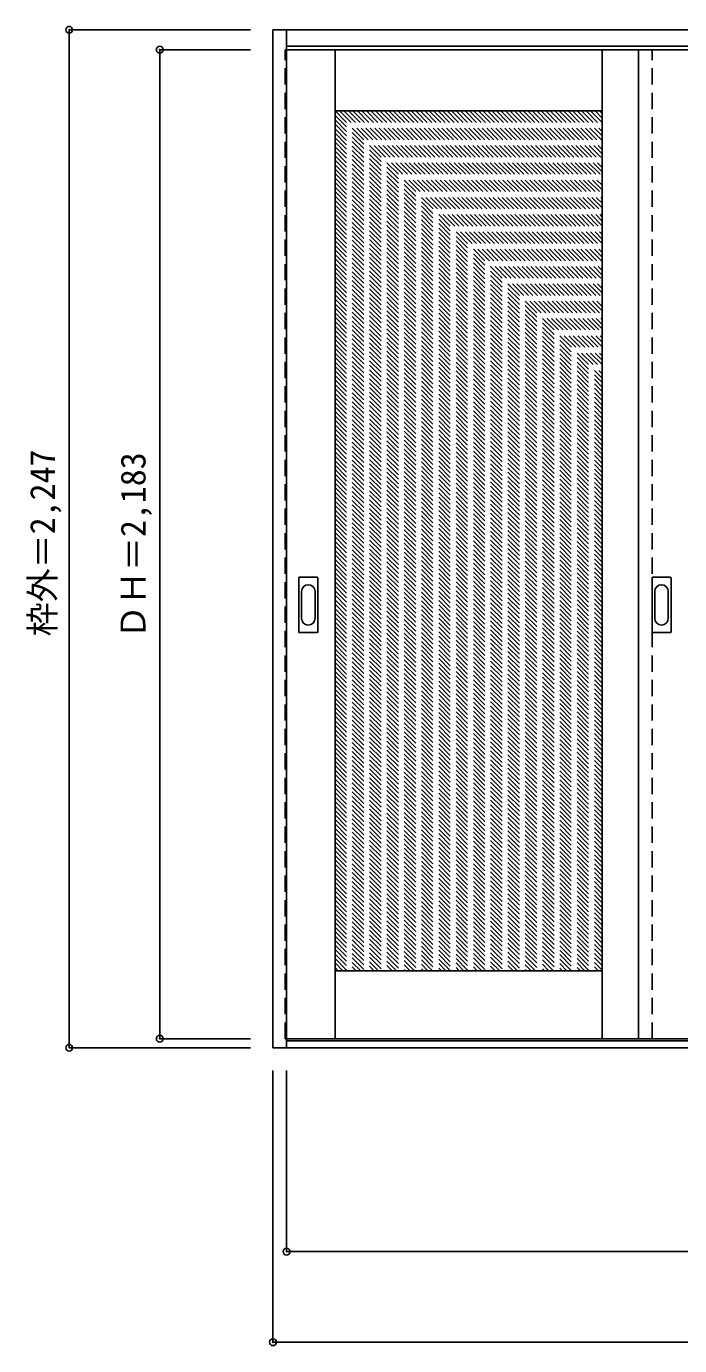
# Model space of a CAD drawing. Units: millimetres, scale not verified. Extents: x -1736 to 1240, y -1739 to 1173.
# Drawn here: x -1736 to -293, y -1739 to 1173 of the extents above; entities that cross this region are included whole.
import ezdxf
from ezdxf.enums import TextEntityAlignment as Align

# ---------------------------------------------------------------- set-up
doc = ezdxf.new("R2010")
doc.units = ezdxf.units.MM
doc.header["$LTSCALE"] = 30
doc.header["$PDMODE"] = 32
doc.header["$PDSIZE"] = 15
doc.linetypes.add('DASHED1', pattern=[1.8, 1.2, -0.6])
doc.layers.add('0-0', color=4, linetype='DASHED1')
doc.layers.add('0-1_寸法', color=7, linetype='Continuous')
doc.styles.add('ＭＳ ゴシック', font='')
doc.styles.get('ＭＳ ゴシック').set_extended_font_data('MS Gothic')

msp = doc.modelspace()

# ---------------------------------------------------------------- linework, layer by layer
at = {"layer": '0-0', "color": 3, "linetype": 'Continuous'}
for p, q in [((-1191.29, 1165.44), (1232.71, 1165.44)), ((-1191.29, -1081.56), (-1191.29, 1165.44)), ((-1161.29, -1081.56), (-1161.29, 1165.44)), ((-1161.29, 1129.44), (1202.71, 1129.44)), ((-1161.29, 1121.44), (1202.71, 1121.44)), ((-1054.29, -1061.56), (-1054.29, 1121.44)), ((-464.29, -1061.56), (-464.29, 1121.44)), ((-384.29, 1121.44), (-384.29, -1061.56)), ((-1054.29, 986.44), (-464.29, 986.44)), ((-1134.29, -163.56), (-1134.29, -44.56)), ((-1093.79, -43.06), (-1132.79, -43.06)), ((-1092.29, -163.56), (-1092.29, -44.56)), ((-354.29, -163.56), (-354.29, -44.56)), ((-313.79, -43.06), (-352.79, -43.06)), ((-312.29, -163.56), (-312.29, -44.56)), ((-1132.79, -165.06), (-1093.79, -165.06)), ((-352.79, -165.06), (-313.79, -165.06)), ((-1054.29, -911.56), (-464.29, -911.56)), ((-1161.29, -1061.56), (1202.71, -1061.56)), ((1202.71, -1066.56), (-1161.29, -1066.56)), ((1232.71, -1081.56), (-1191.29, -1081.56))]:
    msp.add_line(p, q, dxfattribs=at)
at = {"layer": '0-0'}
for p, q in [((-1164.29, -1061.56), (-1164.29, 1121.44)), ((-1164.29, 1121.44), (-1161.29, 1121.44)), ((-354.29, -1061.56), (-354.29, 1121.44)), ((-1054.29, 976.56), (-464.29, 386.56)), ((-1054.29, 966.67), (-464.29, 376.67)), ((-1054.27, 986.44), (-464.29, 396.46)), ((-1044.37, 986.44), (-464.29, 406.36)), ((-1034.47, 986.44), (-464.29, 416.26)), ((-1024.57, 986.44), (-464.29, 426.16)), ((-1014.67, 986.44), (-464.29, 436.06)), ((-1004.77, 986.44), (-464.29, 445.96)), ((-994.87, 986.44), (-464.29, 455.86)), ((-984.97, 986.44), (-464.29, 465.76)), ((-975.07, 986.44), (-464.29, 475.66)), ((-965.17, 986.44), (-464.29, 485.56)), ((-955.27, 986.44), (-464.29, 495.46)), ((-945.37, 986.44), (-464.29, 505.36)), ((-935.47, 986.44), (-464.29, 515.26)), ((-925.57, 986.44), (-464.29, 525.16)), ((-915.67, 986.44), (-464.29, 535.06)), ((-905.77, 986.44), (-464.29, 544.96)), ((-895.87, 986.44), (-464.29, 554.86)), ((-885.97, 986.44), (-464.29, 564.76)), ((-876.08, 986.44), (-464.29, 574.66)), ((-866.18, 986.44), (-464.29, 584.55)), ((-856.28, 986.44), (-464.29, 594.45)), ((-846.38, 986.44), (-464.29, 604.35)), ((-836.48, 986.44), (-464.29, 614.25)), ((-826.58, 986.44), (-464.29, 624.15)), ((-816.68, 986.44), (-464.29, 634.05)), ((-806.78, 986.44), (-464.29, 643.95)), ((-796.88, 986.44), (-464.29, 653.85)), ((-786.98, 986.44), (-464.29, 663.75)), ((-777.08, 986.44), (-464.29, 673.65)), ((-767.18, 986.44), (-464.29, 683.55)), ((-757.28, 986.44), (-464.29, 693.45)), ((-747.38, 986.44), (-464.29, 703.35)), ((-737.48, 986.44), (-464.29, 713.25)), ((-727.58, 986.44), (-464.29, 723.15)), ((-717.68, 986.44), (-464.29, 733.05)), ((-707.78, 986.44), (-464.29, 742.95)), ((-697.88, 986.44), (-464.29, 752.85)), ((-687.98, 986.44), (-464.29, 762.75)), ((-678.09, 986.44), (-464.29, 772.65)), ((-668.19, 986.44), (-464.29, 782.54)), ((-658.29, 986.44), (-464.29, 792.44)), ((-648.39, 986.44), (-464.29, 802.34)), ((-638.49, 986.44), (-464.29, 812.24)), ((-628.59, 986.44), (-464.29, 822.14)), ((-618.69, 986.44), (-464.29, 832.04)), ((-608.79, 986.44), (-464.29, 841.94)), ((-598.89, 986.44), (-464.29, 851.84)), ((-588.99, 986.44), (-464.29, 861.74)), ((-579.09, 986.44), (-464.29, 871.64)), ((-569.19, 986.44), (-464.29, 881.54)), ((-559.29, 986.44), (-464.29, 891.44)), ((-549.39, 986.44), (-464.29, 901.34)), ((-539.49, 986.44), (-464.29, 911.24)), ((-529.59, 986.44), (-464.29, 921.14)), ((-519.69, 986.44), (-464.29, 931.04)), ((-509.79, 986.44), (-464.29, 940.94)), ((-499.89, 986.44), (-464.29, 950.84)), ((-490, 986.44), (-464.29, 960.74)), ((-480.1, 986.44), (-464.29, 970.64)), ((-470.2, 986.44), (-464.29, 980.53)), ((-1054.29, 956.77), (-464.29, 366.77)), ((-1054.29, 946.87), (-464.29, 356.87)), ((-1054.29, 936.97), (-464.29, 346.97)), ((-1054.29, 927.07), (-464.29, 337.07)), ((-1054.29, 917.17), (-464.29, 327.17)), ((-1054.29, 907.27), (-464.29, 317.27)), ((-1054.29, 897.37), (-464.29, 307.37)), ((-1054.29, 887.47), (-464.29, 297.47)), ((-1054.29, 877.57), (-464.29, 287.57)), ((-1054.29, 867.67), (-464.29, 277.67)), ((-1054.29, 857.77), (-464.29, 267.77)), ((-1054.29, 847.87), (-464.29, 257.87)), ((-1054.29, 837.97), (-464.29, 247.97)), ((-1054.29, 828.07), (-464.29, 238.07)), ((-1054.29, 818.17), (-464.29, 228.17)), ((-1054.29, 808.27), (-464.29, 218.27)), ((-1054.29, 798.37), (-464.29, 208.37)), ((-1054.29, 788.47), (-464.29, 198.47)), ((-1054.29, 778.57), (-464.29, 188.57)), ((-1054.29, 768.68), (-464.29, 178.68)), ((-1054.29, 758.78), (-464.29, 168.78)), ((-1054.29, 748.88), (-464.29, 158.88)), ((-1054.29, 738.98), (-464.29, 148.98)), ((-1054.29, 729.08), (-464.29, 139.08)), ((-1054.29, 719.18), (-464.29, 129.18)), ((-1054.29, 709.28), (-464.29, 119.28)), ((-1054.29, 699.38), (-464.29, 109.38)), ((-1054.29, 689.48), (-464.29, 99.48)), ((-1054.29, 679.58), (-464.29, 89.58)), ((-1054.29, 669.68), (-464.29, 79.68)), ((-1054.29, 659.78), (-464.29, 69.78)), ((-1054.29, 649.88), (-464.29, 59.88)), ((-1054.29, 639.98), (-464.29, 49.98)), ((-1054.29, 630.08), (-464.29, 40.08)), ((-1054.29, 620.18), (-464.29, 30.18)), ((-1054.29, 610.28), (-464.29, 20.28)), ((-1054.29, 600.38), (-464.29, 10.38)), ((-1054.29, 590.48), (-464.29, 0.48)), ((-1054.29, 580.59), (-464.29, -9.41)), ((-1054.29, 570.69), (-464.29, -19.31)), ((-1054.29, 560.79), (-464.29, -29.21)), ((-1054.29, 550.89), (-464.29, -39.11)), ((-1054.29, 540.99), (-464.29, -49.01)), ((-1054.29, 531.09), (-464.29, -58.91)), ((-1054.29, 521.19), (-464.29, -68.81)), ((-1054.29, 511.29), (-464.29, -78.71)), ((-1054.29, 501.39), (-464.29, -88.61)), ((-1054.29, 491.49), (-464.29, -98.51)), ((-1054.29, 481.59), (-464.29, -108.41)), ((-1054.29, 471.69), (-464.29, -118.31)), ((-1054.29, 461.79), (-464.29, -128.21)), ((-1054.29, 451.89), (-464.29, -138.11)), ((-1054.29, 441.99), (-464.29, -148.01)), ((-1054.29, 432.09), (-464.29, -157.91)), ((-1054.29, 422.19), (-464.29, -167.81)), ((-1054.29, 412.29), (-464.29, -177.71)), ((-1054.29, 402.39), (-464.29, -187.61)), ((-1054.29, 392.49), (-464.29, -197.51)), ((-1054.29, 382.6), (-464.29, -207.4)), ((-1054.29, 372.7), (-464.29, -217.3)), ((-1054.29, 362.8), (-464.29, -227.2)), ((-1054.29, 352.9), (-464.29, -237.1)), ((-1054.29, 343), (-464.29, -247)), ((-1054.29, 333.1), (-464.29, -256.9)), ((-1054.29, 323.2), (-464.29, -266.8)), ((-1054.29, 313.3), (-464.29, -276.7)), ((-1054.29, 303.4), (-464.29, -286.6)), ((-1054.29, 293.5), (-464.29, -296.5)), ((-1054.29, 283.6), (-464.29, -306.4)), ((-1054.29, 273.7), (-464.29, -316.3)), ((-1054.29, 263.8), (-464.29, -326.2)), ((-1054.29, 253.9), (-464.29, -336.1)), ((-1054.29, 244), (-464.29, -346)), ((-1054.29, 234.1), (-464.29, -355.9)), ((-1054.29, 224.2), (-464.29, -365.8)), ((-1054.29, 214.3), (-464.29, -375.7)), ((-1054.29, 204.4), (-464.29, -385.6)), ((-1054.29, 194.5), (-464.29, -395.5)), ((-1054.29, 184.61), (-464.29, -405.39)), ((-1054.29, 174.71), (-464.29, -415.29)), ((-1054.29, 164.81), (-464.29, -425.19)), ((-1054.29, 154.91), (-464.29, -435.09)), ((-1054.29, 145.01), (-464.29, -444.99)), ((-1054.29, 135.11), (-464.29, -454.89)), ((-1054.29, 125.21), (-464.29, -464.79)), ((-1054.29, 115.31), (-464.29, -474.69)), ((-1054.29, 105.41), (-464.29, -484.59)), ((-1054.29, 95.51), (-464.29, -494.49)), ((-1054.29, 85.61), (-464.29, -504.39)), ((-1054.29, 75.71), (-464.29, -514.29)), ((-1054.29, 65.81), (-464.29, -524.19)), ((-1054.29, 55.91), (-464.29, -534.09)), ((-1054.29, 46.01), (-464.29, -543.99)), ((-1054.29, 36.11), (-464.29, -553.89)), ((-1054.29, 26.21), (-464.29, -563.79)), ((-1054.29, 16.31), (-464.29, -573.69)), ((-1054.29, 6.41), (-464.29, -583.59)), ((-1054.29, -3.49), (-464.29, -593.49)), ((-1054.29, -13.38), (-464.29, -603.38)), ((-1054.29, -23.28), (-464.29, -613.28)), ((-1054.29, -33.18), (-464.29, -623.18)), ((-1054.29, -43.08), (-464.29, -633.08)), ((-1054.29, -52.98), (-464.29, -642.98)), ((-1054.29, -62.88), (-464.29, -652.88)), ((-1054.29, -72.78), (-464.29, -662.78)), ((-1054.29, -82.68), (-464.29, -672.68)), ((-1054.29, -92.58), (-464.29, -682.58)), ((-1054.29, -102.48), (-464.29, -692.48)), ((-1054.29, -112.38), (-464.29, -702.38)), ((-1054.29, -122.28), (-464.29, -712.28)), ((-1054.29, -132.18), (-464.29, -722.18)), ((-1054.29, -142.08), (-464.29, -732.08)), ((-1054.29, -151.98), (-464.29, -741.98)), ((-1054.29, -161.88), (-464.29, -751.88)), ((-1054.29, -171.78), (-464.29, -761.78)), ((-1054.29, -181.68), (-464.29, -771.68)), ((-1054.29, -191.58), (-464.29, -781.58)), ((-1054.29, -201.48), (-464.29, -791.48)), ((-1054.29, -211.37), (-464.29, -801.37)), ((-1054.29, -221.27), (-464.29, -811.27)), ((-1054.29, -231.17), (-464.29, -821.17)), ((-1054.29, -241.07), (-464.29, -831.07)), ((-1054.29, -250.97), (-464.29, -840.97)), ((-1054.29, -260.87), (-464.29, -850.87)), ((-1054.29, -270.77), (-464.29, -860.77)), ((-1054.29, -280.67), (-464.29, -870.67)), ((-1054.29, -290.57), (-464.29, -880.57)), ((-1054.29, -300.47), (-464.29, -890.47)), ((-1054.29, -310.37), (-464.29, -900.37)), ((-1054.29, -320.27), (-464.29, -910.27)), ((-1054.29, -330.17), (-472.9, -911.56)), ((-1054.29, -340.07), (-482.8, -911.56)), ((-1054.29, -349.97), (-492.7, -911.56)), ((-1054.29, -359.87), (-502.6, -911.56)), ((-1054.29, -369.77), (-512.5, -911.56)), ((-1054.29, -379.67), (-522.4, -911.56)), ((-1054.29, -389.57), (-532.3, -911.56)), ((-1054.29, -399.46), (-542.2, -911.56)), ((-1054.29, -409.36), (-552.1, -911.56)), ((-1054.29, -419.26), (-561.99, -911.56)), ((-1054.29, -429.16), (-571.89, -911.56)), ((-1054.29, -439.06), (-581.79, -911.56)), ((-1054.29, -448.96), (-591.69, -911.56)), ((-1054.29, -458.86), (-601.59, -911.56)), ((-1054.29, -468.76), (-611.49, -911.56)), ((-1054.29, -478.66), (-621.39, -911.56)), ((-1054.29, -488.56), (-631.29, -911.56)), ((-1054.29, -498.46), (-641.19, -911.56)), ((-1054.29, -508.36), (-651.09, -911.56)), ((-1054.29, -518.26), (-660.99, -911.56)), ((-1054.29, -528.16), (-670.89, -911.56)), ((-1054.29, -538.06), (-680.79, -911.56)), ((-1054.29, -547.96), (-690.69, -911.56)), ((-1054.29, -557.86), (-700.59, -911.56)), ((-1054.29, -567.76), (-710.49, -911.56)), ((-1054.29, -577.66), (-720.39, -911.56)), ((-1054.29, -587.56), (-730.29, -911.56)), ((-1054.29, -597.45), (-740.19, -911.56)), ((-1054.29, -607.35), (-750.08, -911.56)), ((-1054.29, -617.25), (-759.98, -911.56)), ((-1054.29, -627.15), (-769.88, -911.56)), ((-1054.29, -637.05), (-779.78, -911.56)), ((-1054.29, -646.95), (-789.68, -911.56)), ((-1054.29, -656.85), (-799.58, -911.56)), ((-1054.29, -666.75), (-809.48, -911.56)), ((-1054.29, -676.65), (-819.38, -911.56)), ((-1054.29, -686.55), (-829.28, -911.56)), ((-1054.29, -696.45), (-839.18, -911.56)), ((-1054.29, -706.35), (-849.08, -911.56)), ((-1054.29, -716.25), (-858.98, -911.56)), ((-1054.29, -726.15), (-868.88, -911.56)), ((-1054.29, -736.05), (-878.78, -911.56)), ((-1054.29, -745.95), (-888.68, -911.56)), ((-1054.29, -755.85), (-898.58, -911.56)), ((-1054.29, -765.75), (-908.48, -911.56)), ((-1054.29, -775.65), (-918.38, -911.56)), ((-1054.29, -785.55), (-928.28, -911.56)), ((-1054.29, -795.44), (-938.18, -911.56)), ((-1054.29, -805.34), (-948.07, -911.56)), ((-1054.29, -815.24), (-957.97, -911.56)), ((-1054.29, -825.14), (-967.87, -911.56)), ((-1054.29, -835.04), (-977.77, -911.56)), ((-1054.29, -844.94), (-987.67, -911.56)), ((-1054.29, -854.84), (-997.57, -911.56)), ((-1054.29, -864.74), (-1007.47, -911.56)), ((-1054.29, -874.64), (-1017.37, -911.56)), ((-1054.29, -884.54), (-1027.27, -911.56)), ((-1054.29, -894.44), (-1037.17, -911.56)), ((-1054.29, -904.34), (-1047.07, -911.56)), ((-1161.29, -1061.56), (-1164.29, -1061.56))]:
    msp.add_line(p, q, dxfattribs=at)
at = {"layer": '0-0', "color": 7, "linetype": 'Continuous'}
for p, q in [((-1128.29, -74.46), (-1128.29, -133.66)), ((-1098.29, -133.66), (-1098.29, -74.46)), ((-348.29, -74.46), (-348.29, -133.66)), ((-318.29, -133.66), (-318.29, -74.46))]:
    msp.add_line(p, q, dxfattribs=at)
at = {"layer": '0-0', "color": 3, "linetype": 'Continuous'}
for centre, start, end in [((-1132.79, -44.56), 90, 180), ((-1093.79, -44.56), 0, 90), ((-352.79, -44.56), 90, 180), ((-313.79, -44.56), 0, 90), ((-1132.79, -163.56), 180, 270), ((-1093.79, -163.56), 270, 0), ((-352.79, -163.56), 180, 270), ((-313.79, -163.56), 270, 0)]:
    msp.add_arc(centre, 1.5, start, end, dxfattribs=at)
at = {"layer": '0-0', "color": 7, "linetype": 'Continuous'}
for centre, start, end in [((-1113.29, -74.46), 0, 180), ((-333.29, -74.46), 0, 180), ((-1113.29, -133.66), 180, 0), ((-333.29, -133.66), 180, 0)]:
    msp.add_arc(centre, 15, start, end, dxfattribs=at)
at = {"layer": '0-1_寸法', "color": 4}
for p, q in [((-1641.29, 1165.44), (-1241.29, 1165.44)), ((-1641.29, 1165.44), (-1641.29, -1081.56)), ((-1441.29, 1121.44), (-1441.29, -1061.56)), ((-1441.29, 1121.44), (-1241.29, 1121.44)), ((-1441.29, -1061.56), (-1241.29, -1061.56)), ((-1641.29, -1081.56), (-1241.29, -1081.56)), ((-1191.29, -1731.56), (-1191.29, -1131.56)), ((-1161.29, -1531.56), (-1161.29, -1131.56))]:
    msp.add_line(p, q, dxfattribs=at)
for points in [[(-1191.29, -1731.56), (1232.71, -1731.56), (1232.71, -1131.56)], [(-1161.29, -1531.56), (1202.71, -1531.56), (1202.71, -1131.56)]]:
    msp.add_lwpolyline(points, dxfattribs=at)
at = {"layer": '0-1_寸法'}
for p in [(-1641.29, 1165.44), (-1441.29, 1121.44), (-1641.29, -1081.56), (-1441.29, -1061.56), (-1161.29, -1531.56), (-1191.29, -1731.56)]:
    msp.add_point(p, dxfattribs=at)

# ---------------------------------------------------------------- texts
at = {"layer": '0-1_寸法', "style": 'ＭＳ ゴシック'}
for s, p in [('枠外＝2,247', (-1656.29, -173.31)), ('ＤＨ＝2,183', (-1456.29, -179.31))]:
    msp.add_text(s, height=54.99, rotation=90, dxfattribs=at).set_placement(p, align=Align.BOTTOM_LEFT)

doc.saveas('drawing.dxf')
